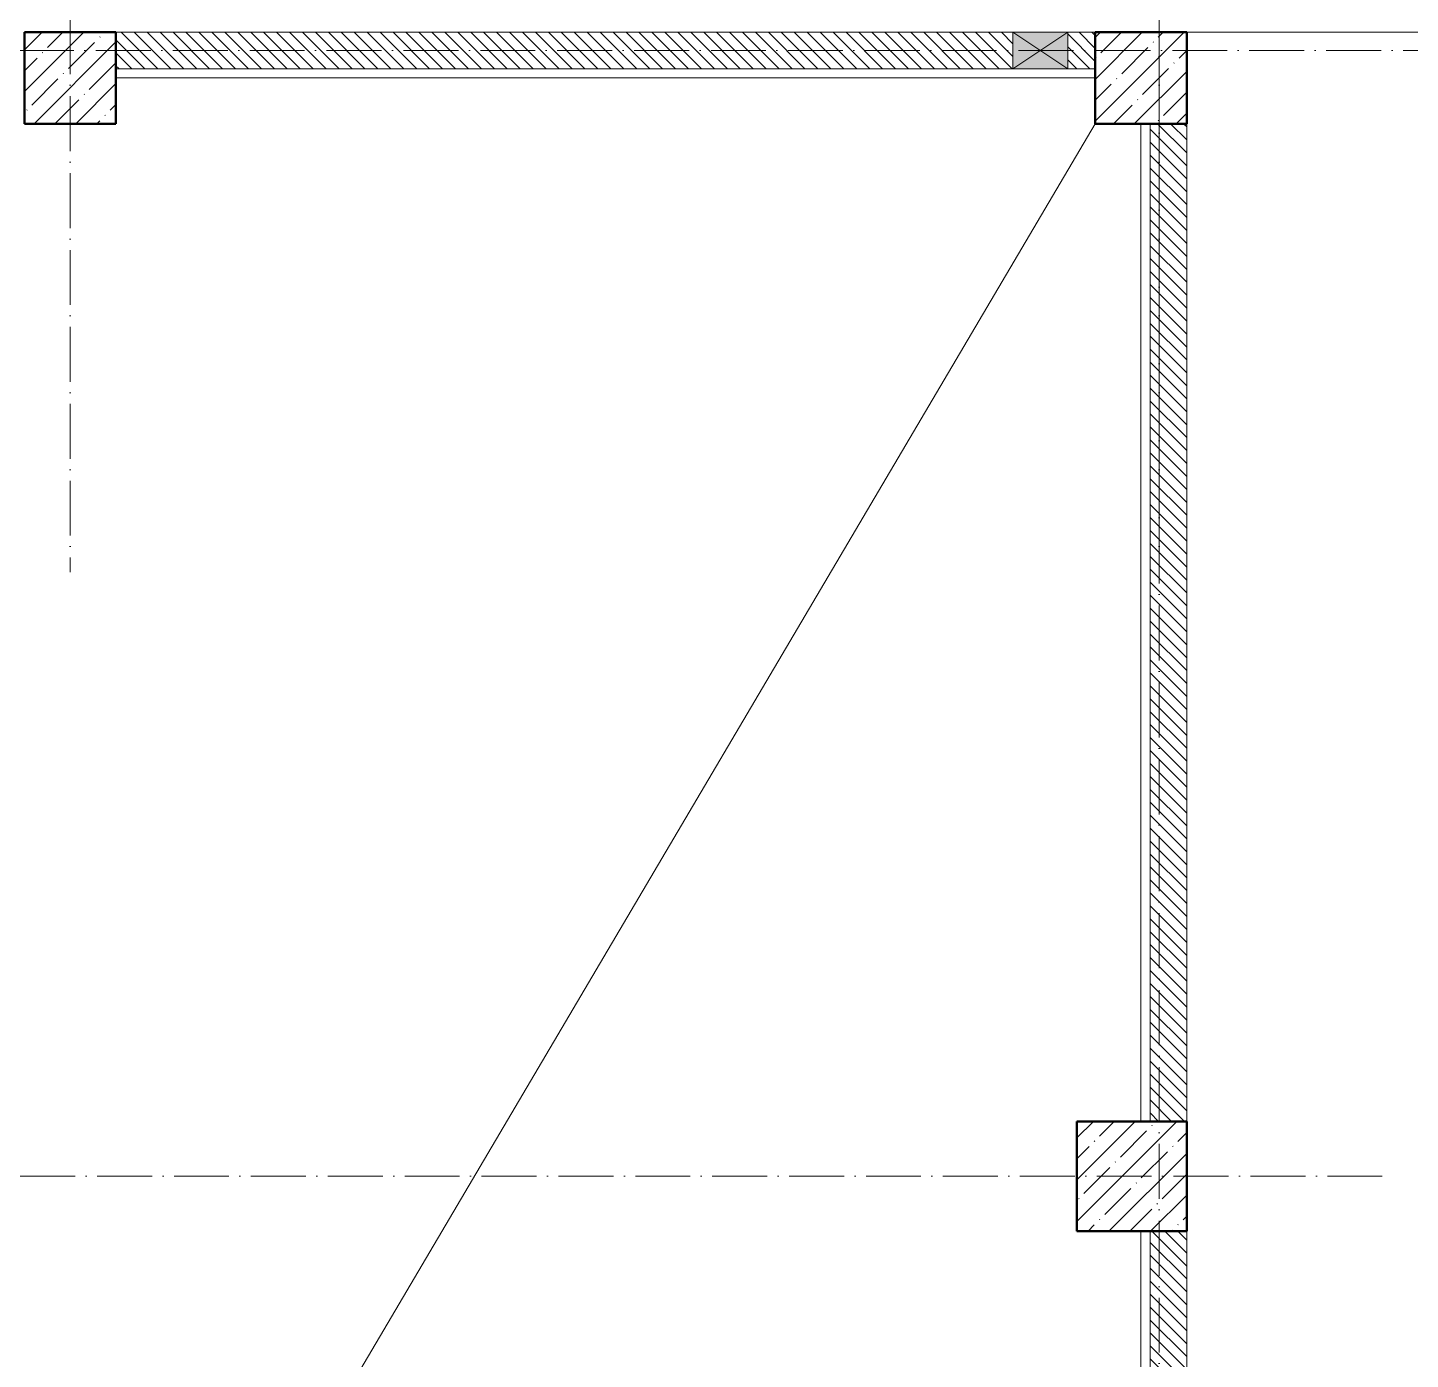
# Model space of a CAD drawing. Header units: millimetres. Extents: x -12989 to 629078, y -109036 to 555275.
# Drawn here: x 606428 to 613982, y -54835 to -47560 of the extents above; entities that cross this region are included whole.
import ezdxf

# ---------------------------------------------------------------- set-up
doc = ezdxf.new("R2010")
doc.units = ezdxf.units.MM
doc.linetypes.add('50_200_ШТРИХ_1Т_ш5_п1_п1_', pattern=[700, 500, -100, 0, -100])
for name, color, linetype, lineweight in [('A-DETL-____-OTLN-4', 7, 'Continuous', 18), ('A-DETL-GENF-OTLN', 7, 'Continuous', 9), ('A-FLOR-____-OTLN', 7, 'Continuous', 9), ('A-GLAZ-____-OTLN', 7, 'Continuous', 9), ('A-WALL-____-MCUT', 7, 'Continuous', 13), ('A-WALL-____-MCUT-3', 7, 'Continuous', 9), ('A-WALL-____-PATT-1', 7, 'Continuous', 9), ('S-COLS-____-MCUT', 7, 'Continuous', 50), ('S-COLS-____-OTLN', 7, 'Continuous', 9), ('S-GRID-____-OTLN-1', 7, '50_200_ШТРИХ_1Т_ш5_п1_п1_', 9)]:
    doc.layers.add(name, color=color, linetype=linetype, lineweight=lineweight)
pattern_1 = [(45, (-89000, -42681.04), (-114.04925, 114.04925), []), (45, (-88885.95, -42681.04), (-114.04925, 114.04925), [201.613, -40.323, 3.353, -36.97])]
pattern_2 = [(45, (-83150, -42681.04), (-114.04925, 114.04925), []), (45, (-83035.95, -42681.04), (-114.04925, 114.04925), [201.613, -40.323, 3.353, -36.97])]
pattern_3 = [(135, (523510.01, -90515.614), (-35.35534, -35.35534), [])]

# ---------------------------------------------------------------- blocks, each defined once
blk = doc.blocks.new('BSC_Колонна _Прямоугольная - 500х500-V33-АР1_План отверстий 3 этажа в осях 1-64_Ю-ЯЯ')
at = {"layer": 'S-COLS-____-OTLN'}
h = blk.add_hatch(dxfattribs=at)
h.set_pattern_fill('FP_41', color=256, style=0, pattern_type=2)
h.set_pattern_definition(pattern_1)
h.paths.add_polyline_path([(-250, -250), (250, -250), (250, 250), (-250, 250)], flags=0)
at = {"layer": 'S-COLS-____-MCUT'}
for p, q in [((250, 250), (-250, 250)), ((-250, 250), (-250, -250)), ((250, -250), (250, 250)), ((-250, -250), (250, -250))]:
    blk.add_line(p, q, dxfattribs=at)
blk = doc.blocks.new('BSC_Колонна _Прямоугольная - 500х500-V35-АР1_План отверстий 3 этажа в осях 1-64_Ю-ЯЯ')
at = {"layer": 'S-COLS-____-OTLN'}
h = blk.add_hatch(dxfattribs=at)
h.set_pattern_fill('FP_43', color=256, style=0, pattern_type=2)
h.set_pattern_definition(pattern_2)
h.paths.add_polyline_path([(-250, -250), (250, -250), (250, 250), (-250, 250)], flags=0)
at = {"layer": 'S-COLS-____-MCUT'}
for p, q in [((250, 250), (-250, 250)), ((-250, 250), (-250, -250)), ((250, -250), (250, 250)), ((-250, -250), (250, -250))]:
    blk.add_line(p, q, dxfattribs=at)
blk = doc.blocks.new('AR_Отверстие прямоугольное _в стене_ - AR_Отверстие прямоугольное _в стене__ВК-32402044-АР1_План отверстий 3 этажа в осях 1-64_Ю-ЯЯ')
at = {"layer": 'A-GLAZ-____-OTLN'}
blk.add_hatch(color=256, dxfattribs=at).paths.add_polyline_path([(150, -100), (150, 100), (-150, 100), (-150, -100), (-90.8, -100)], flags=0)
at = {"layer": 'A-DETL-GENF-OTLN'}
for p, q in [((-150, -100), (-150, 100)), ((-150, 100), (150, 100)), ((150, 100), (-150, -100)), ((-150, 100), (150, -100)), ((150, 100), (-150, 100)), ((-150, 100), (-150, -100)), ((150, 100), (150, -100)), ((150, -100), (150, 100)), ((150, -100), (-150, -100)), ((-150, -100), (150, -100))]:
    blk.add_line(p, q, dxfattribs=at)
blk = doc.blocks.new('BSC_Колонна _Прямоугольная - 500х500-25642906-АР1_План отверстий 3 этажа в осях 1-64_А-ГГ')
at = {"layer": 'S-COLS-____-OTLN'}
h = blk.add_hatch(dxfattribs=at)
h.set_pattern_fill('FP_48', color=256, style=0, pattern_type=2)
h.set_pattern_definition(pattern_1)
h.paths.add_polyline_path([(-250, -250), (250, -250), (250, 250), (-250, 250)], flags=0)
at = {"layer": 'S-COLS-____-MCUT'}
for p, q in [((250, 250), (-250, 250)), ((-250, 250), (-250, -250)), ((250, -250), (250, 250)), ((-250, -250), (250, -250))]:
    blk.add_line(p, q, dxfattribs=at)
blk = doc.blocks.new('BSC_Колонна _Прямоугольная - 600х600-26981669-АР1_План отверстий 3 этажа в осях 1-64_А-ГГ')
at = {"layer": 'S-COLS-____-OTLN'}
h = blk.add_hatch(dxfattribs=at)
h.set_pattern_fill('FP_54', color=256, style=0, pattern_type=2)
h.set_pattern_definition([(45, (-88950, -36681.04), (-114.04925, 114.04925), []), (45, (-88835.95, -36681.04), (-114.04925, 114.04925), [201.613, -40.323, 3.353, -36.97])])
h.paths.add_polyline_path([(-300, -300), (300, -300), (300, 300), (-300, 300)], flags=0)
at = {"layer": 'S-COLS-____-MCUT'}
for p, q in [((300, 300), (-300, 300)), ((-300, 300), (-300, -300)), ((300, -300), (300, 300)), ((-300, -300), (300, -300))]:
    blk.add_line(p, q, dxfattribs=at)
blk = doc.blocks.new('BSC_Колонна _Прямоугольная - 500х500-V22-АР1_План отверстий 3 этажа в осях 1-64_А-ГГ')
at = {"layer": 'S-COLS-____-OTLN'}
h = blk.add_hatch(dxfattribs=at)
h.set_pattern_fill('FP_59', color=256, style=0, pattern_type=2)
h.set_pattern_definition(pattern_2)
h.paths.add_polyline_path([(-250, -250), (250, -250), (250, 250), (-250, 250)], flags=0)
at = {"layer": 'S-COLS-____-MCUT'}
for p, q in [((250, 250), (-250, 250)), ((-250, 250), (-250, -250)), ((250, -250), (250, 250)), ((-250, -250), (250, -250))]:
    blk.add_line(p, q, dxfattribs=at)
blk = doc.blocks.new('AR_Отверстие прямоугольное _в стене_ - AR_Отверстие прямоугольное _в стене__ВК-32402044-АР1_План отверстий 3 этажа в осях 1-64_А-ГГ')
at = {"layer": 'A-GLAZ-____-OTLN'}
blk.add_hatch(color=256, dxfattribs=at).paths.add_polyline_path([(150, -100), (150, 100), (-150, 100), (-150, -100), (-90.5, -100)], flags=0)
at = {"layer": 'A-DETL-GENF-OTLN'}
for p, q in [((-150, -100), (-150, 100)), ((-150, 100), (150, 100)), ((150, 100), (-150, -100)), ((-150, 100), (150, -100)), ((150, 100), (-150, 100)), ((-150, 100), (-150, -100)), ((150, 100), (150, -100)), ((150, -100), (150, 100)), ((150, -100), (-150, -100)), ((-150, -100), (150, -100))]:
    blk.add_line(p, q, dxfattribs=at)
blk = doc.blocks.new('3эт')
at = {"layer": 'S-GRID-____-OTLN-1', "color": 251, "ltscale": 0.6, "true_color": 0x636466}
for p, q in [((366920.7, 4029.4), (366920.7, -46882.4)), ((372870.7, 4029.4), (372870.7, -46882.4)), ((372870.7, -36982.5), (372870.7, -91346.1)), ((351097.5, -44032.4), (387845.1, -44032.4)), ((374089.5, -50182.4), (351097.5, -50182.4))]:
    blk.add_line(p, q, dxfattribs=at)

msp = doc.modelspace()

# ---------------------------------------------------------------- hatches: boundary and pattern name
at = {"layer": 'A-WALL-____-PATT-1'}
h = msp.add_hatch(dxfattribs=at)
h.set_pattern_fill('FP_9', color=256, style=0, pattern_type=2)
h.set_pattern_definition(pattern_3)
h.paths.add_polyline_path([(612110.0077, -47784.5723), (612260.0077, -47784.5723), (612260.0077, -47584.5723), (612110.0077, -47584.5723)], flags=0)
h.paths.add_polyline_path([(611810.0077, -47784.5723), (611810.0077, -47584.5723), (606910.0077, -47584.5723), (606910.0077, -47784.5723), (608334.2675, -47784.5723)], flags=0)
h = msp.add_hatch(dxfattribs=at)
h.set_pattern_fill('FP_6', color=256, style=0, pattern_type=2)
h.set_pattern_definition(pattern_3)
h.paths.add_polyline_path([(612110.0077, -47784.5723), (612260.0077, -47784.5723), (612260.0077, -47584.5723), (612110.0077, -47584.5723)], flags=0)
h.paths.add_polyline_path([(611810.0077, -47784.5723), (611810.0077, -47584.5723), (606910.0077, -47584.5723), (606910.0077, -47784.5723), (608334.6166, -47784.5723)], flags=0)
h = msp.add_hatch(dxfattribs=at)
h.set_pattern_fill('FP_6', color=256, style=0, pattern_type=2)
h.set_pattern_definition(pattern_3)
h.paths.add_polyline_path([(612760.0077, -53534.5723), (612760.0077, -48084.5723), (612560.0077, -48084.5723), (612560.0077, -53534.5723)], flags=0)
h = msp.add_hatch(dxfattribs=at)
h.set_pattern_fill('FP_6', color=256, style=0, pattern_type=2)
h.set_pattern_definition(pattern_3)
h.paths.add_polyline_path([(612760.0077, -59534.5723), (612760.0077, -54134.5723), (612560.0077, -54134.5723), (612560.0077, -59534.5723)], flags=0)

# ---------------------------------------------------------------- linework, layer by layer
at = {"layer": 'A-DETL-____-OTLN-4'}
msp.add_line((594860.0077, -77584.5723), (612260.0077, -48084.5723), dxfattribs=at)
at = {"layer": 'A-FLOR-____-OTLN'}
for p, q in [((616210.0077, -47584.5723), (612760.0077, -47584.5723)), ((616210.0077, -47584.5723), (612760.0077, -47584.5723)), ((606910.0077, -47834.5723), (612260.0077, -47834.5723)), ((606910.0077, -47834.5723), (612260.0077, -47834.5723)), ((612510.0077, -48084.5723), (612510.0077, -53534.5723)), ((612510.0077, -54134.5723), (612510.0077, -59534.5723))]:
    msp.add_line(p, q, dxfattribs=at)
at = {"layer": 'A-WALL-____-MCUT'}
for p, q in [((611810.0077, -47584.5723), (606910.0077, -47584.5723)), ((612260.0077, -47584.5723), (612110.0077, -47584.5723)), ((606910.0077, -47784.5723), (611810.0077, -47784.5723)), ((612110.0077, -47784.5723), (612260.0077, -47784.5723))]:
    msp.add_line(p, q, dxfattribs=at)
at = {"layer": 'A-WALL-____-MCUT-3'}
for p, q in [((611810.0077, -47584.5723), (606910.0077, -47584.5723)), ((612260.0077, -47584.5723), (612110.0077, -47584.5723)), ((606910.0077, -47784.5723), (611810.0077, -47784.5723)), ((612110.0077, -47784.5723), (612260.0077, -47784.5723)), ((612560.0077, -48084.5723), (612560.0077, -53534.5723)), ((612760.0077, -53534.5723), (612760.0077, -48084.5723)), ((612560.0077, -54134.5723), (612560.0077, -59534.5723)), ((612760.0077, -59534.5723), (612760.0077, -54134.5723))]:
    msp.add_line(p, q, dxfattribs=at)

# ---------------------------------------------------------------- block references
msp.add_blockref('3эт', (239739.3002, -3652.1582))
at = {"layer": 'A-GLAZ-____-OTLN', "rotation": 180}
for name in ['AR_Отверстие прямоугольное _в стене_ - AR_Отверстие прямоугольное _в стене__ВК-32402044-АР1_План отверстий 3 этажа в осях 1-64_Ю-ЯЯ', 'AR_Отверстие прямоугольное _в стене_ - AR_Отверстие прямоугольное _в стене__ВК-32402044-АР1_План отверстий 3 этажа в осях 1-64_А-ГГ']:
    msp.add_blockref(name, (611960.0077, -47684.5723), dxfattribs=at)
at = {"layer": 'S-COLS-____-OTLN'}
for name, p in [('BSC_Колонна _Прямоугольная - 500х500-V35-АР1_План отверстий 3 этажа в осях 1-64_Ю-ЯЯ', (606660.0077, -47834.5723)), ('BSC_Колонна _Прямоугольная - 500х500-V22-АР1_План отверстий 3 этажа в осях 1-64_А-ГГ', (606660.0077, -47834.5723)), ('BSC_Колонна _Прямоугольная - 500х500-V33-АР1_План отверстий 3 этажа в осях 1-64_Ю-ЯЯ', (612510.0077, -47834.5723)), ('BSC_Колонна _Прямоугольная - 500х500-25642906-АР1_План отверстий 3 этажа в осях 1-64_А-ГГ', (612510.0077, -47834.5723)), ('BSC_Колонна _Прямоугольная - 600х600-26981669-АР1_План отверстий 3 этажа в осях 1-64_А-ГГ', (612460.0077, -53834.5723))]:
    msp.add_blockref(name, p, dxfattribs=at)

doc.saveas('drawing.dxf')
